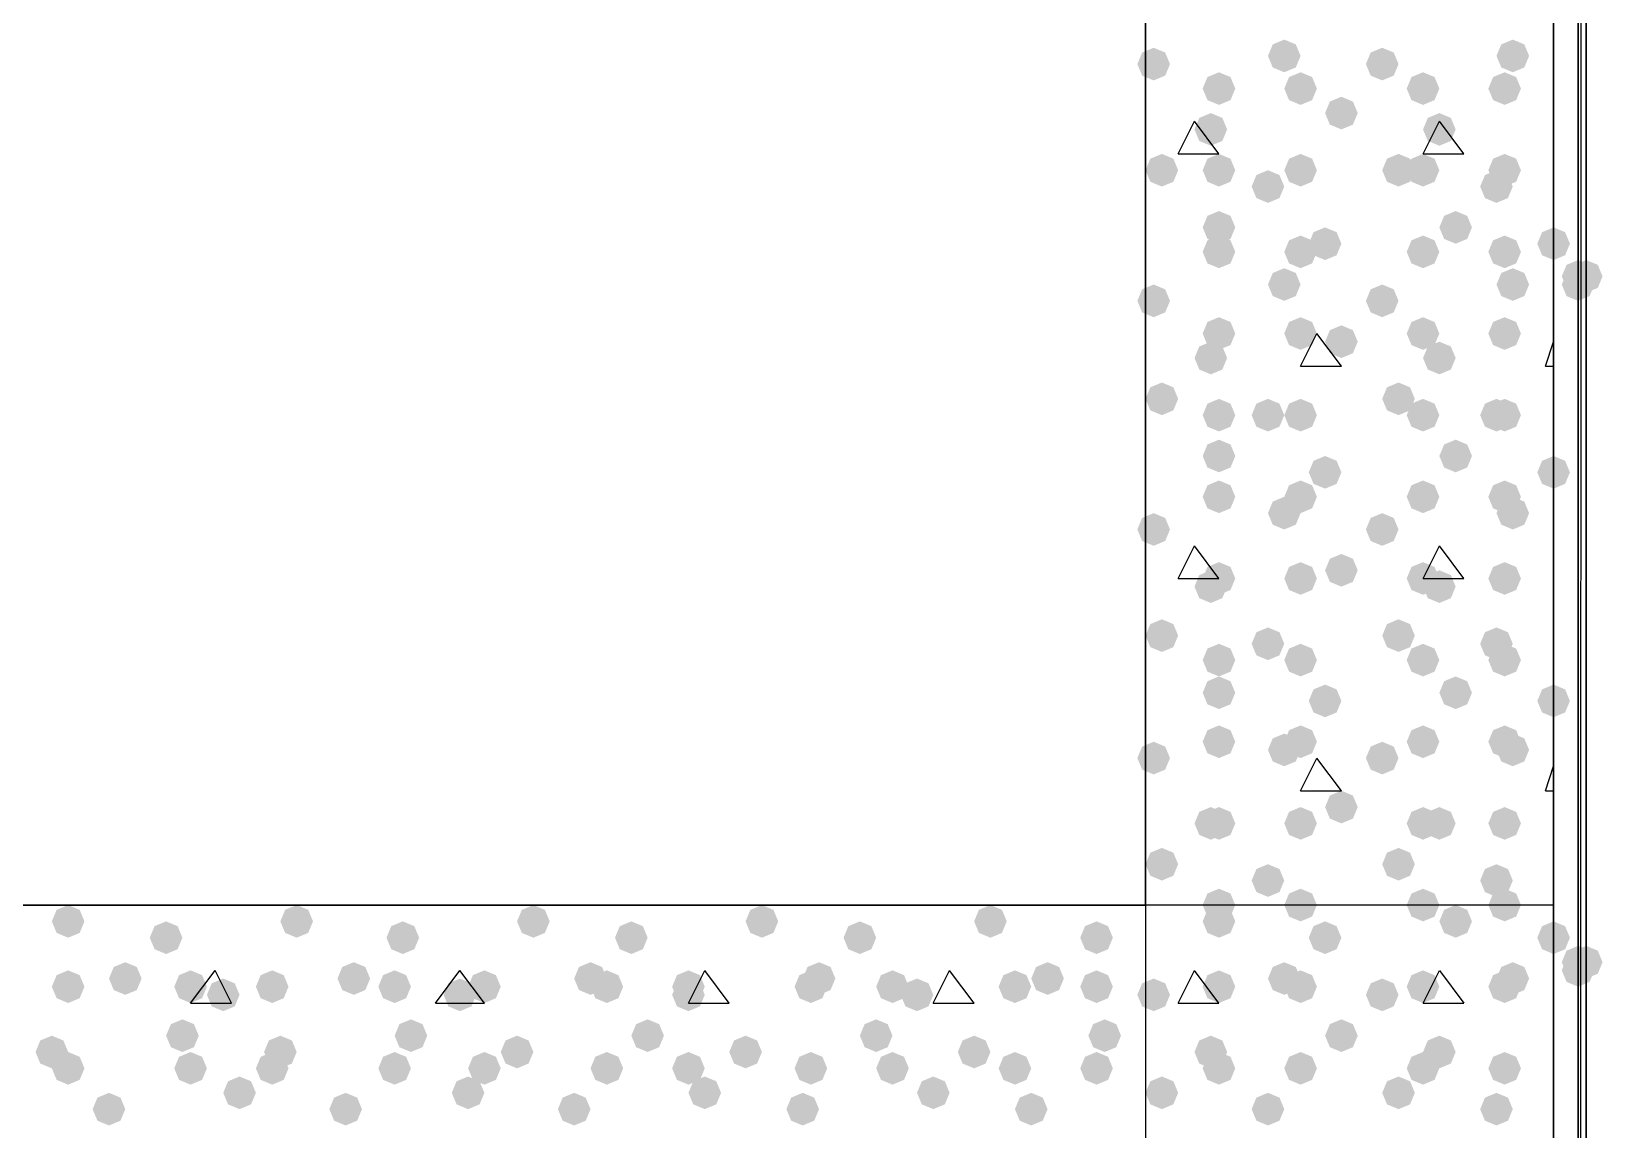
# Model space of a CAD drawing. Header units: millimetres. Extents: x 0 to 420, y 0 to 297.
# Drawn here: x 372.77 to 380.92, y 126.13 to 131.83 of the extents above; entities that cross this region are included whole.
import ezdxf

# ---------------------------------------------------------------- set-up
doc = ezdxf.new("R2010")
doc.units = ezdxf.units.MM
doc.layers.get('0').update_dxf_attribs({"linetype": 'CONTINUOUS'})

msp = doc.modelspace()

# ---------------------------------------------------------------- hatches: boundary and pattern name
at = {"true_color": 0x000007}
h = msp.add_hatch(color=0, dxfattribs=at)
h.paths.add_polyline_path([(380.788333, 226.271667), (380.788333, 82.677)], flags=0)
h.paths.add_polyline_path([(380.788333, 82.677), (380.788333, 226.271667)], flags=0)
at = {"true_color": 0x000008}
for points in [[(379.349, 131.699), (379.324129, 131.639204), (379.264333, 131.614333), (379.204538, 131.639204), (379.179667, 131.699), (379.204537, 131.758796), (379.264333, 131.783667), (379.324129, 131.758796)], [(380.534333, 131.699), (380.509462, 131.639204), (380.449667, 131.614333), (380.389871, 131.639204), (380.365, 131.699), (380.389871, 131.758796), (380.449667, 131.783667), (380.509462, 131.758796)], [(378.671667, 131.656667), (378.646796, 131.596871), (378.587, 131.572), (378.527204, 131.596871), (378.502333, 131.656667), (378.527204, 131.716462), (378.587, 131.741333), (378.646796, 131.716463)], [(379.857, 131.656667), (379.832129, 131.596871), (379.772333, 131.572), (379.712538, 131.596871), (379.687667, 131.656667), (379.712537, 131.716462), (379.772333, 131.741333), (379.832129, 131.716463)], [(379.010333, 131.529667), (378.985463, 131.469871), (378.925667, 131.445), (378.865871, 131.469871), (378.841, 131.529667), (378.865871, 131.589462), (378.925667, 131.614333), (378.985462, 131.589463)], [(379.433667, 131.529667), (379.408796, 131.469871), (379.349, 131.445), (379.289204, 131.469871), (379.264333, 131.529667), (379.289204, 131.589462), (379.349, 131.614333), (379.408796, 131.589463)], [(380.068667, 131.529667), (380.043796, 131.469871), (379.984, 131.445), (379.924204, 131.469871), (379.899333, 131.529667), (379.924204, 131.589462), (379.984, 131.614333), (380.043796, 131.589463)], [(380.492, 131.529667), (380.467129, 131.469871), (380.407333, 131.445), (380.347538, 131.469871), (380.322667, 131.529667), (380.347537, 131.589462), (380.407333, 131.614333), (380.467129, 131.589463)], [(379.645333, 131.402667), (379.620463, 131.342871), (379.560667, 131.318), (379.500871, 131.342871), (379.476, 131.402667), (379.500871, 131.462462), (379.560667, 131.487333), (379.620462, 131.462463)], [(378.968, 131.318), (378.943129, 131.258204), (378.883333, 131.233333), (378.823537, 131.258204), (378.798667, 131.318), (378.823537, 131.377796), (378.883333, 131.402667), (378.943129, 131.377796)], [(380.153333, 131.318), (380.128462, 131.258204), (380.068667, 131.233333), (380.008871, 131.258204), (379.984, 131.318), (380.008871, 131.377796), (380.068667, 131.402667), (380.128462, 131.377796)], [(378.714, 131.106333), (378.689129, 131.046538), (378.629333, 131.021667), (378.569537, 131.046538), (378.544667, 131.106333), (378.569537, 131.166129), (378.629333, 131.191), (378.689129, 131.166129)], [(379.010333, 131.106333), (378.985463, 131.046538), (378.925667, 131.021667), (378.865871, 131.046538), (378.841, 131.106333), (378.865871, 131.166129), (378.925667, 131.191), (378.985462, 131.166129)], [(379.433667, 131.106333), (379.408796, 131.046538), (379.349, 131.021667), (379.289204, 131.046538), (379.264333, 131.106333), (379.289204, 131.166129), (379.349, 131.191), (379.408796, 131.166129)], [(379.941667, 131.106333), (379.916796, 131.046538), (379.857, 131.021667), (379.797204, 131.046538), (379.772333, 131.106333), (379.797204, 131.166129), (379.857, 131.191), (379.916796, 131.166129)], [(380.068667, 131.106333), (380.043796, 131.046538), (379.984, 131.021667), (379.924204, 131.046538), (379.899333, 131.106333), (379.924204, 131.166129), (379.984, 131.191), (380.043796, 131.166129)], [(380.492, 131.106333), (380.467129, 131.046538), (380.407333, 131.021667), (380.347538, 131.046538), (380.322667, 131.106333), (380.347537, 131.166129), (380.407333, 131.191), (380.467129, 131.166129)], [(379.264333, 131.021667), (379.239462, 130.961871), (379.179667, 130.937), (379.119871, 130.961871), (379.095, 131.021667), (379.119871, 131.081462), (379.179667, 131.106333), (379.239462, 131.081463)], [(380.449667, 131.021667), (380.424796, 130.961871), (380.365, 130.937), (380.305204, 130.961871), (380.280333, 131.021667), (380.305204, 131.081462), (380.365, 131.106333), (380.424796, 131.081463)], [(379.010333, 130.81), (378.985463, 130.750204), (378.925667, 130.725333), (378.865871, 130.750204), (378.841, 130.81), (378.865871, 130.869796), (378.925667, 130.894667), (378.985462, 130.869796)], [(380.238, 130.81), (380.213129, 130.750204), (380.153333, 130.725333), (380.093538, 130.750204), (380.068667, 130.81), (380.093537, 130.869796), (380.153333, 130.894667), (380.213129, 130.869796)], [(379.560667, 130.725333), (379.535796, 130.665538), (379.476, 130.640667), (379.416204, 130.665538), (379.391333, 130.725333), (379.416204, 130.785129), (379.476, 130.81), (379.535796, 130.785129)], [(380.746, 130.725333), (380.721129, 130.665538), (380.661333, 130.640667), (380.601537, 130.665538), (380.576667, 130.725333), (380.601537, 130.785129), (380.661333, 130.81), (380.721129, 130.785129)], [(379.010333, 130.683), (378.985463, 130.623204), (378.925667, 130.598333), (378.865871, 130.623204), (378.841, 130.683), (378.865871, 130.742796), (378.925667, 130.767667), (378.985462, 130.742796)], [(379.433667, 130.683), (379.408796, 130.623204), (379.349, 130.598333), (379.289204, 130.623204), (379.264333, 130.683), (379.289204, 130.742796), (379.349, 130.767667), (379.408796, 130.742796)], [(380.068667, 130.683), (380.043796, 130.623204), (379.984, 130.598333), (379.924204, 130.623204), (379.899333, 130.683), (379.924204, 130.742796), (379.984, 130.767667), (380.043796, 130.742796)], [(380.492, 130.683), (380.467129, 130.623204), (380.407333, 130.598333), (380.347538, 130.623204), (380.322667, 130.683), (380.347537, 130.742796), (380.407333, 130.767667), (380.467129, 130.742796)], [(379.349, 130.513667), (379.324129, 130.453871), (379.264333, 130.429), (379.204538, 130.453871), (379.179667, 130.513667), (379.204537, 130.573462), (379.264333, 130.598333), (379.324129, 130.573463)], [(380.534333, 130.513667), (380.509462, 130.453871), (380.449667, 130.429), (380.389871, 130.453871), (380.365, 130.513667), (380.389871, 130.573462), (380.449667, 130.598333), (380.509462, 130.573463)], [(378.671667, 130.429), (378.646796, 130.369204), (378.587, 130.344333), (378.527204, 130.369204), (378.502333, 130.429), (378.527204, 130.488796), (378.587, 130.513667), (378.646796, 130.488796)], [(379.857, 130.429), (379.832129, 130.369204), (379.772333, 130.344333), (379.712538, 130.369204), (379.687667, 130.429), (379.712537, 130.488796), (379.772333, 130.513667), (379.832129, 130.488796)], [(379.010333, 130.259667), (378.985463, 130.199871), (378.925667, 130.175), (378.865871, 130.199871), (378.841, 130.259667), (378.865871, 130.319462), (378.925667, 130.344333), (378.985462, 130.319463)], [(379.433667, 130.259667), (379.408796, 130.199871), (379.349, 130.175), (379.289204, 130.199871), (379.264333, 130.259667), (379.289204, 130.319462), (379.349, 130.344333), (379.408796, 130.319463)], [(380.068667, 130.259667), (380.043796, 130.199871), (379.984, 130.175), (379.924204, 130.199871), (379.899333, 130.259667), (379.924204, 130.319462), (379.984, 130.344333), (380.043796, 130.319463)], [(380.492, 130.259667), (380.467129, 130.199871), (380.407333, 130.175), (380.347538, 130.199871), (380.322667, 130.259667), (380.347537, 130.319462), (380.407333, 130.344333), (380.467129, 130.319463)], [(379.645333, 130.217333), (379.620463, 130.157537), (379.560667, 130.132667), (379.500871, 130.157537), (379.476, 130.217333), (379.500871, 130.277129), (379.560667, 130.302), (379.620462, 130.277129)], [(378.968, 130.132667), (378.943129, 130.072871), (378.883333, 130.048), (378.823537, 130.072871), (378.798667, 130.132667), (378.823537, 130.192462), (378.883333, 130.217333), (378.943129, 130.192463)], [(380.153333, 130.132667), (380.128462, 130.072871), (380.068667, 130.048), (380.008871, 130.072871), (379.984, 130.132667), (380.008871, 130.192462), (380.068667, 130.217333), (380.128462, 130.192463)], [(378.714, 129.921), (378.689129, 129.861204), (378.629333, 129.836333), (378.569537, 129.861204), (378.544667, 129.921), (378.569537, 129.980796), (378.629333, 130.005667), (378.689129, 129.980796)], [(379.941667, 129.921), (379.916796, 129.861204), (379.857, 129.836333), (379.797204, 129.861204), (379.772333, 129.921), (379.797204, 129.980796), (379.857, 130.005667), (379.916796, 129.980796)], [(379.010333, 129.836333), (378.985463, 129.776537), (378.925667, 129.751667), (378.865871, 129.776537), (378.841, 129.836333), (378.865871, 129.896129), (378.925667, 129.921), (378.985462, 129.896129)], [(379.264333, 129.836333), (379.239462, 129.776537), (379.179667, 129.751667), (379.119871, 129.776537), (379.095, 129.836333), (379.119871, 129.896129), (379.179667, 129.921), (379.239462, 129.896129)], [(379.433667, 129.836333), (379.408796, 129.776537), (379.349, 129.751667), (379.289204, 129.776537), (379.264333, 129.836333), (379.289204, 129.896129), (379.349, 129.921), (379.408796, 129.896129)], [(380.068667, 129.836333), (380.043796, 129.776537), (379.984, 129.751667), (379.924204, 129.776537), (379.899333, 129.836333), (379.924204, 129.896129), (379.984, 129.921), (380.043796, 129.896129)], [(380.449667, 129.836333), (380.424796, 129.776537), (380.365, 129.751667), (380.305204, 129.776537), (380.280333, 129.836333), (380.305204, 129.896129), (380.365, 129.921), (380.424796, 129.896129)], [(380.492, 129.836333), (380.467129, 129.776537), (380.407333, 129.751667), (380.347538, 129.776537), (380.322667, 129.836333), (380.347537, 129.896129), (380.407333, 129.921), (380.467129, 129.896129)], [(379.010333, 129.624667), (378.985463, 129.564871), (378.925667, 129.54), (378.865871, 129.564871), (378.841, 129.624667), (378.865871, 129.684462), (378.925667, 129.709333), (378.985462, 129.684463)], [(380.238, 129.624667), (380.213129, 129.564871), (380.153333, 129.54), (380.093538, 129.564871), (380.068667, 129.624667), (380.093537, 129.684462), (380.153333, 129.709333), (380.213129, 129.684463)], [(379.560667, 129.54), (379.535796, 129.480204), (379.476, 129.455333), (379.416204, 129.480204), (379.391333, 129.54), (379.416204, 129.599796), (379.476, 129.624667), (379.535796, 129.599796)], [(380.746, 129.54), (380.721129, 129.480204), (380.661333, 129.455333), (380.601537, 129.480204), (380.576667, 129.54), (380.601537, 129.599796), (380.661333, 129.624667), (380.721129, 129.599796)], [(379.010333, 129.413), (378.985463, 129.353204), (378.925667, 129.328333), (378.865871, 129.353204), (378.841, 129.413), (378.865871, 129.472796), (378.925667, 129.497667), (378.985462, 129.472796)], [(379.433667, 129.413), (379.408796, 129.353204), (379.349, 129.328333), (379.289204, 129.353204), (379.264333, 129.413), (379.289204, 129.472796), (379.349, 129.497667), (379.408796, 129.472796)], [(380.068667, 129.413), (380.043796, 129.353204), (379.984, 129.328333), (379.924204, 129.353204), (379.899333, 129.413), (379.924204, 129.472796), (379.984, 129.497667), (380.043796, 129.472796)], [(380.492, 129.413), (380.467129, 129.353204), (380.407333, 129.328333), (380.347538, 129.353204), (380.322667, 129.413), (380.347537, 129.472796), (380.407333, 129.497667), (380.467129, 129.472796)], [(379.349, 129.328333), (379.324129, 129.268537), (379.264333, 129.243667), (379.204538, 129.268537), (379.179667, 129.328333), (379.204537, 129.388129), (379.264333, 129.413), (379.324129, 129.388129)], [(380.534333, 129.328333), (380.509462, 129.268537), (380.449667, 129.243667), (380.389871, 129.268537), (380.365, 129.328333), (380.389871, 129.388129), (380.449667, 129.413), (380.509462, 129.388129)], [(378.671667, 129.243667), (378.646796, 129.183871), (378.587, 129.159), (378.527204, 129.183871), (378.502333, 129.243667), (378.527204, 129.303462), (378.587, 129.328333), (378.646796, 129.303463)], [(379.857, 129.243667), (379.832129, 129.183871), (379.772333, 129.159), (379.712538, 129.183871), (379.687667, 129.243667), (379.712537, 129.303462), (379.772333, 129.328333), (379.832129, 129.303463)], [(379.645333, 129.032), (379.620463, 128.972204), (379.560667, 128.947333), (379.500871, 128.972204), (379.476, 129.032), (379.500871, 129.091796), (379.560667, 129.116667), (379.620462, 129.091796)], [(378.968, 128.947333), (378.943129, 128.887538), (378.883333, 128.862667), (378.823537, 128.887538), (378.798667, 128.947333), (378.823537, 129.007129), (378.883333, 129.032), (378.943129, 129.007129)], [(379.010333, 128.989667), (378.985463, 128.929871), (378.925667, 128.905), (378.865871, 128.929871), (378.841, 128.989667), (378.865871, 129.049462), (378.925667, 129.074333), (378.985462, 129.049463)], [(379.433667, 128.989667), (379.408796, 128.929871), (379.349, 128.905), (379.289204, 128.929871), (379.264333, 128.989667), (379.289204, 129.049462), (379.349, 129.074333), (379.408796, 129.049463)], [(380.068667, 128.989667), (380.043796, 128.929871), (379.984, 128.905), (379.924204, 128.929871), (379.899333, 128.989667), (379.924204, 129.049462), (379.984, 129.074333), (380.043796, 129.049463)], [(380.153333, 128.947333), (380.128462, 128.887538), (380.068667, 128.862667), (380.008871, 128.887538), (379.984, 128.947333), (380.008871, 129.007129), (380.068667, 129.032), (380.128462, 129.007129)], [(380.492, 128.989667), (380.467129, 128.929871), (380.407333, 128.905), (380.347538, 128.929871), (380.322667, 128.989667), (380.347537, 129.049462), (380.407333, 129.074333), (380.467129, 129.049463)], [(378.714, 128.693333), (378.689129, 128.633537), (378.629333, 128.608667), (378.569537, 128.633537), (378.544667, 128.693333), (378.569537, 128.753129), (378.629333, 128.778), (378.689129, 128.753129)], [(379.941667, 128.693333), (379.916796, 128.633537), (379.857, 128.608667), (379.797204, 128.633537), (379.772333, 128.693333), (379.797204, 128.753129), (379.857, 128.778), (379.916796, 128.753129)], [(379.264333, 128.651), (379.239462, 128.591204), (379.179667, 128.566333), (379.119871, 128.591204), (379.095, 128.651), (379.119871, 128.710796), (379.179667, 128.735667), (379.239462, 128.710796)], [(380.449667, 128.651), (380.424796, 128.591204), (380.365, 128.566333), (380.305204, 128.591204), (380.280333, 128.651), (380.305204, 128.710796), (380.365, 128.735667), (380.424796, 128.710796)], [(379.010333, 128.566333), (378.985463, 128.506537), (378.925667, 128.481667), (378.865871, 128.506537), (378.841, 128.566333), (378.865871, 128.626129), (378.925667, 128.651), (378.985462, 128.626129)], [(379.433667, 128.566333), (379.408796, 128.506537), (379.349, 128.481667), (379.289204, 128.506537), (379.264333, 128.566333), (379.289204, 128.626129), (379.349, 128.651), (379.408796, 128.626129)], [(380.068667, 128.566333), (380.043796, 128.506537), (379.984, 128.481667), (379.924204, 128.506537), (379.899333, 128.566333), (379.924204, 128.626129), (379.984, 128.651), (380.043796, 128.626129)], [(380.492, 128.566333), (380.467129, 128.506537), (380.407333, 128.481667), (380.347538, 128.506537), (380.322667, 128.566333), (380.347537, 128.626129), (380.407333, 128.651), (380.467129, 128.626129)], [(379.010333, 128.397), (378.985463, 128.337204), (378.925667, 128.312333), (378.865871, 128.337204), (378.841, 128.397), (378.865871, 128.456796), (378.925667, 128.481667), (378.985462, 128.456796)], [(379.560667, 128.354667), (379.535796, 128.294871), (379.476, 128.27), (379.416204, 128.294871), (379.391333, 128.354667), (379.416204, 128.414462), (379.476, 128.439333), (379.535796, 128.414463)], [(380.238, 128.397), (380.213129, 128.337204), (380.153333, 128.312333), (380.093538, 128.337204), (380.068667, 128.397), (380.093537, 128.456796), (380.153333, 128.481667), (380.213129, 128.456796)], [(380.746, 128.354667), (380.721129, 128.294871), (380.661333, 128.27), (380.601537, 128.294871), (380.576667, 128.354667), (380.601537, 128.414462), (380.661333, 128.439333), (380.721129, 128.414463)], [(379.010333, 128.143), (378.985463, 128.083204), (378.925667, 128.058333), (378.865871, 128.083204), (378.841, 128.143), (378.865871, 128.202796), (378.925667, 128.227667), (378.985462, 128.202796)], [(379.433667, 128.143), (379.408796, 128.083204), (379.349, 128.058333), (379.289204, 128.083204), (379.264333, 128.143), (379.289204, 128.202796), (379.349, 128.227667), (379.408796, 128.202796)], [(380.068667, 128.143), (380.043796, 128.083204), (379.984, 128.058333), (379.924204, 128.083204), (379.899333, 128.143), (379.924204, 128.202796), (379.984, 128.227667), (380.043796, 128.202796)], [(380.492, 128.143), (380.467129, 128.083204), (380.407333, 128.058333), (380.347538, 128.083204), (380.322667, 128.143), (380.347537, 128.202796), (380.407333, 128.227667), (380.467129, 128.202796)], [(378.671667, 128.058333), (378.646796, 127.998538), (378.587, 127.973667), (378.527204, 127.998538), (378.502333, 128.058333), (378.527204, 128.118129), (378.587, 128.143), (378.646796, 128.118129)], [(379.349, 128.100667), (379.324129, 128.040871), (379.264333, 128.016), (379.204538, 128.040871), (379.179667, 128.100667), (379.204537, 128.160462), (379.264333, 128.185333), (379.324129, 128.160463)], [(379.857, 128.058333), (379.832129, 127.998538), (379.772333, 127.973667), (379.712538, 127.998538), (379.687667, 128.058333), (379.712537, 128.118129), (379.772333, 128.143), (379.832129, 128.118129)], [(380.534333, 128.100667), (380.509462, 128.040871), (380.449667, 128.016), (380.389871, 128.040871), (380.365, 128.100667), (380.389871, 128.160462), (380.449667, 128.185333), (380.509462, 128.160463)], [(379.645333, 127.804333), (379.620463, 127.744537), (379.560667, 127.719667), (379.500871, 127.744537), (379.476, 127.804333), (379.500871, 127.864129), (379.560667, 127.889), (379.620462, 127.864129)], [(378.968, 127.719667), (378.943129, 127.659871), (378.883333, 127.635), (378.823537, 127.659871), (378.798667, 127.719667), (378.823537, 127.779462), (378.883333, 127.804333), (378.943129, 127.779463)], [(379.010333, 127.719667), (378.985463, 127.659871), (378.925667, 127.635), (378.865871, 127.659871), (378.841, 127.719667), (378.865871, 127.779462), (378.925667, 127.804333), (378.985462, 127.779463)], [(379.433667, 127.719667), (379.408796, 127.659871), (379.349, 127.635), (379.289204, 127.659871), (379.264333, 127.719667), (379.289204, 127.779462), (379.349, 127.804333), (379.408796, 127.779463)], [(380.068667, 127.719667), (380.043796, 127.659871), (379.984, 127.635), (379.924204, 127.659871), (379.899333, 127.719667), (379.924204, 127.779462), (379.984, 127.804333), (380.043796, 127.779463)], [(380.153333, 127.719667), (380.128462, 127.659871), (380.068667, 127.635), (380.008871, 127.659871), (379.984, 127.719667), (380.008871, 127.779462), (380.068667, 127.804333), (380.128462, 127.779463)], [(380.492, 127.719667), (380.467129, 127.659871), (380.407333, 127.635), (380.347538, 127.659871), (380.322667, 127.719667), (380.347537, 127.779462), (380.407333, 127.804333), (380.467129, 127.779463)], [(378.714, 127.508), (378.689129, 127.448204), (378.629333, 127.423333), (378.569537, 127.448204), (378.544667, 127.508), (378.569537, 127.567796), (378.629333, 127.592667), (378.689129, 127.567796)], [(379.941667, 127.508), (379.916796, 127.448204), (379.857, 127.423333), (379.797204, 127.448204), (379.772333, 127.508), (379.797204, 127.567796), (379.857, 127.592667), (379.916796, 127.567796)], [(379.264333, 127.423333), (379.239462, 127.363538), (379.179667, 127.338667), (379.119871, 127.363538), (379.095, 127.423333), (379.119871, 127.483129), (379.179667, 127.508), (379.239462, 127.483129)], [(380.449667, 127.423333), (380.424796, 127.363538), (380.365, 127.338667), (380.305204, 127.363538), (380.280333, 127.423333), (380.305204, 127.483129), (380.365, 127.508), (380.424796, 127.483129)], [(379.010333, 127.296333), (378.985463, 127.236538), (378.925667, 127.211667), (378.865871, 127.236538), (378.841, 127.296333), (378.865871, 127.356129), (378.925667, 127.381), (378.985462, 127.356129)], [(379.433667, 127.296333), (379.408796, 127.236538), (379.349, 127.211667), (379.289204, 127.236538), (379.264333, 127.296333), (379.289204, 127.356129), (379.349, 127.381), (379.408796, 127.356129)], [(380.068667, 127.296333), (380.043796, 127.236538), (379.984, 127.211667), (379.924204, 127.236538), (379.899333, 127.296333), (379.924204, 127.356129), (379.984, 127.381), (380.043796, 127.356129)], [(380.492, 127.296333), (380.467129, 127.236538), (380.407333, 127.211667), (380.347538, 127.236538), (380.322667, 127.296333), (380.347537, 127.356129), (380.407333, 127.381), (380.467129, 127.356129)], [(373.041333, 127.211667), (373.016462, 127.151871), (372.956667, 127.127), (372.896871, 127.151871), (372.872, 127.211667), (372.896871, 127.271462), (372.956667, 127.296333), (373.016462, 127.271463)], [(374.226667, 127.211667), (374.201796, 127.151871), (374.142, 127.127), (374.082204, 127.151871), (374.057333, 127.211667), (374.082204, 127.271462), (374.142, 127.296333), (374.201796, 127.271463)], [(375.454333, 127.211667), (375.429463, 127.151871), (375.369667, 127.127), (375.309871, 127.151871), (375.285, 127.211667), (375.309871, 127.271462), (375.369667, 127.296333), (375.429462, 127.271463)], [(376.639667, 127.211667), (376.614796, 127.151871), (376.555, 127.127), (376.495204, 127.151871), (376.470333, 127.211667), (376.495204, 127.271462), (376.555, 127.296333), (376.614796, 127.271463)], [(377.825, 127.211667), (377.800129, 127.151871), (377.740333, 127.127), (377.680538, 127.151871), (377.655667, 127.211667), (377.680537, 127.271462), (377.740333, 127.296333), (377.800129, 127.271463)], [(373.549333, 127.127), (373.524462, 127.067204), (373.464667, 127.042333), (373.404871, 127.067204), (373.38, 127.127), (373.404871, 127.186796), (373.464667, 127.211667), (373.524462, 127.186796)], [(374.777, 127.127), (374.752129, 127.067204), (374.692333, 127.042333), (374.632538, 127.067204), (374.607667, 127.127), (374.632537, 127.186796), (374.692333, 127.211667), (374.752129, 127.186796)], [(375.962333, 127.127), (375.937462, 127.067204), (375.877667, 127.042333), (375.817871, 127.067204), (375.793, 127.127), (375.817871, 127.186796), (375.877667, 127.211667), (375.937462, 127.186796)], [(377.147667, 127.127), (377.122796, 127.067204), (377.063, 127.042333), (377.003204, 127.067204), (376.978333, 127.127), (377.003204, 127.186796), (377.063, 127.211667), (377.122796, 127.186796)], [(378.375333, 127.127), (378.350462, 127.067204), (378.290667, 127.042333), (378.230871, 127.067204), (378.206, 127.127), (378.230871, 127.186796), (378.290667, 127.211667), (378.350462, 127.186796)], [(373.337667, 126.915333), (373.312796, 126.855538), (373.253, 126.830667), (373.193204, 126.855538), (373.168333, 126.915333), (373.193204, 126.975129), (373.253, 127), (373.312796, 126.975129)], [(374.523, 126.915333), (374.498129, 126.855538), (374.438333, 126.830667), (374.378537, 126.855538), (374.353667, 126.915333), (374.378537, 126.975129), (374.438333, 127), (374.498129, 126.975129)], [(375.750667, 126.915333), (375.725796, 126.855538), (375.666, 126.830667), (375.606204, 126.855538), (375.581333, 126.915333), (375.606204, 126.975129), (375.666, 127), (375.725796, 126.975129)], [(376.936, 126.915333), (376.911129, 126.855538), (376.851333, 126.830667), (376.791538, 126.855538), (376.766667, 126.915333), (376.791537, 126.975129), (376.851333, 127), (376.911129, 126.975129)], [(378.121333, 126.915333), (378.096462, 126.855538), (378.036667, 126.830667), (377.976871, 126.855538), (377.952, 126.915333), (377.976871, 126.975129), (378.036667, 127), (378.096462, 126.975129)], [(373.041333, 126.873), (373.016462, 126.813204), (372.956667, 126.788333), (372.896871, 126.813204), (372.872, 126.873), (372.896871, 126.932796), (372.956667, 126.957667), (373.016462, 126.932796)], [(373.676333, 126.873), (373.651462, 126.813204), (373.591667, 126.788333), (373.531871, 126.813204), (373.507, 126.873), (373.531871, 126.932796), (373.591667, 126.957667), (373.651462, 126.932796)], [(373.845667, 126.830667), (373.820796, 126.770871), (373.761, 126.746), (373.701204, 126.770871), (373.676333, 126.830667), (373.701204, 126.890462), (373.761, 126.915333), (373.820796, 126.890463)], [(374.099667, 126.873), (374.074796, 126.813204), (374.015, 126.788333), (373.955204, 126.813204), (373.930333, 126.873), (373.955204, 126.932796), (374.015, 126.957667), (374.074796, 126.932796)], [(374.734667, 126.873), (374.709796, 126.813204), (374.65, 126.788333), (374.590204, 126.813204), (374.565333, 126.873), (374.590204, 126.932796), (374.65, 126.957667), (374.709796, 126.932796)], [(375.073333, 126.830667), (375.048463, 126.770871), (374.988667, 126.746), (374.928871, 126.770871), (374.904, 126.830667), (374.928871, 126.890462), (374.988667, 126.915333), (375.048462, 126.890463)], [(375.200333, 126.873), (375.175462, 126.813204), (375.115667, 126.788333), (375.055871, 126.813204), (375.031, 126.873), (375.055871, 126.932796), (375.115667, 126.957667), (375.175462, 126.932796)], [(375.835333, 126.873), (375.810462, 126.813204), (375.750667, 126.788333), (375.690871, 126.813204), (375.666, 126.873), (375.690871, 126.932796), (375.750667, 126.957667), (375.810462, 126.932796)], [(376.258667, 126.873), (376.233796, 126.813204), (376.174, 126.788333), (376.114204, 126.813204), (376.089333, 126.873), (376.114204, 126.932796), (376.174, 126.957667), (376.233796, 126.932796)], [(376.258667, 126.830667), (376.233796, 126.770871), (376.174, 126.746), (376.114204, 126.770871), (376.089333, 126.830667), (376.114204, 126.890462), (376.174, 126.915333), (376.233796, 126.890463)], [(376.893667, 126.873), (376.868796, 126.813204), (376.809, 126.788333), (376.749204, 126.813204), (376.724333, 126.873), (376.749204, 126.932796), (376.809, 126.957667), (376.868796, 126.932796)], [(377.317, 126.873), (377.292129, 126.813204), (377.232333, 126.788333), (377.172537, 126.813204), (377.147667, 126.873), (377.172537, 126.932796), (377.232333, 126.957667), (377.292129, 126.932796)], [(377.444, 126.830667), (377.419129, 126.770871), (377.359333, 126.746), (377.299537, 126.770871), (377.274667, 126.830667), (377.299537, 126.890462), (377.359333, 126.915333), (377.419129, 126.890463)], [(377.952, 126.873), (377.927129, 126.813204), (377.867333, 126.788333), (377.807538, 126.813204), (377.782667, 126.873), (377.807537, 126.932796), (377.867333, 126.957667), (377.927129, 126.932796)], [(378.375333, 126.873), (378.350462, 126.813204), (378.290667, 126.788333), (378.230871, 126.813204), (378.206, 126.873), (378.230871, 126.932796), (378.290667, 126.957667), (378.350462, 126.932796)], [(373.634, 126.619), (373.609129, 126.559204), (373.549333, 126.534333), (373.489537, 126.559204), (373.464667, 126.619), (373.489537, 126.678796), (373.549333, 126.703667), (373.609129, 126.678796)], [(374.819333, 126.619), (374.794462, 126.559204), (374.734667, 126.534333), (374.674871, 126.559204), (374.65, 126.619), (374.674871, 126.678796), (374.734667, 126.703667), (374.794462, 126.678796)], [(376.047, 126.619), (376.022129, 126.559204), (375.962333, 126.534333), (375.902537, 126.559204), (375.877667, 126.619), (375.902537, 126.678796), (375.962333, 126.703667), (376.022129, 126.678796)], [(377.232333, 126.619), (377.207462, 126.559204), (377.147667, 126.534333), (377.087871, 126.559204), (377.063, 126.619), (377.087871, 126.678796), (377.147667, 126.703667), (377.207462, 126.678796)], [(378.417667, 126.619), (378.392796, 126.559204), (378.333, 126.534333), (378.273204, 126.559204), (378.248333, 126.619), (378.273204, 126.678796), (378.333, 126.703667), (378.392796, 126.678796)], [(372.956667, 126.534333), (372.931796, 126.474537), (372.872, 126.449667), (372.812204, 126.474537), (372.787333, 126.534333), (372.812204, 126.594129), (372.872, 126.619), (372.931796, 126.594129)], [(374.142, 126.534333), (374.117129, 126.474537), (374.057333, 126.449667), (373.997538, 126.474537), (373.972667, 126.534333), (373.997537, 126.594129), (374.057333, 126.619), (374.117129, 126.594129)], [(375.369667, 126.534333), (375.344796, 126.474537), (375.285, 126.449667), (375.225204, 126.474537), (375.200333, 126.534333), (375.225204, 126.594129), (375.285, 126.619), (375.344796, 126.594129)], [(376.555, 126.534333), (376.530129, 126.474537), (376.470333, 126.449667), (376.410538, 126.474537), (376.385667, 126.534333), (376.410537, 126.594129), (376.470333, 126.619), (376.530129, 126.594129)], [(377.740333, 126.534333), (377.715463, 126.474537), (377.655667, 126.449667), (377.595871, 126.474537), (377.571, 126.534333), (377.595871, 126.594129), (377.655667, 126.619), (377.715462, 126.594129)], [(373.041333, 126.449667), (373.016462, 126.389871), (372.956667, 126.365), (372.896871, 126.389871), (372.872, 126.449667), (372.896871, 126.509462), (372.956667, 126.534333), (373.016462, 126.509463)], [(373.676333, 126.449667), (373.651462, 126.389871), (373.591667, 126.365), (373.531871, 126.389871), (373.507, 126.449667), (373.531871, 126.509462), (373.591667, 126.534333), (373.651462, 126.509463)], [(374.099667, 126.449667), (374.074796, 126.389871), (374.015, 126.365), (373.955204, 126.389871), (373.930333, 126.449667), (373.955204, 126.509462), (374.015, 126.534333), (374.074796, 126.509463)], [(374.734667, 126.449667), (374.709796, 126.389871), (374.65, 126.365), (374.590204, 126.389871), (374.565333, 126.449667), (374.590204, 126.509462), (374.65, 126.534333), (374.709796, 126.509463)], [(375.200333, 126.449667), (375.175462, 126.389871), (375.115667, 126.365), (375.055871, 126.389871), (375.031, 126.449667), (375.055871, 126.509462), (375.115667, 126.534333), (375.175462, 126.509463)], [(375.835333, 126.449667), (375.810462, 126.389871), (375.750667, 126.365), (375.690871, 126.389871), (375.666, 126.449667), (375.690871, 126.509462), (375.750667, 126.534333), (375.810462, 126.509463)], [(376.258667, 126.449667), (376.233796, 126.389871), (376.174, 126.365), (376.114204, 126.389871), (376.089333, 126.449667), (376.114204, 126.509462), (376.174, 126.534333), (376.233796, 126.509463)], [(376.893667, 126.449667), (376.868796, 126.389871), (376.809, 126.365), (376.749204, 126.389871), (376.724333, 126.449667), (376.749204, 126.509462), (376.809, 126.534333), (376.868796, 126.509463)], [(377.317, 126.449667), (377.292129, 126.389871), (377.232333, 126.365), (377.172537, 126.389871), (377.147667, 126.449667), (377.172537, 126.509462), (377.232333, 126.534333), (377.292129, 126.509463)], [(377.952, 126.449667), (377.927129, 126.389871), (377.867333, 126.365), (377.807538, 126.389871), (377.782667, 126.449667), (377.807537, 126.509462), (377.867333, 126.534333), (377.927129, 126.509463)], [(378.375333, 126.449667), (378.350462, 126.389871), (378.290667, 126.365), (378.230871, 126.389871), (378.206, 126.449667), (378.230871, 126.509462), (378.290667, 126.534333), (378.350462, 126.509463)], [(373.930333, 126.322667), (373.905463, 126.262871), (373.845667, 126.238), (373.785871, 126.262871), (373.761, 126.322667), (373.785871, 126.382462), (373.845667, 126.407333), (373.905462, 126.382463)], [(375.115667, 126.322667), (375.090796, 126.262871), (375.031, 126.238), (374.971204, 126.262871), (374.946333, 126.322667), (374.971204, 126.382462), (375.031, 126.407333), (375.090796, 126.382463)], [(376.343333, 126.322667), (376.318463, 126.262871), (376.258667, 126.238), (376.198871, 126.262871), (376.174, 126.322667), (376.198871, 126.382462), (376.258667, 126.407333), (376.318462, 126.382463)], [(377.528667, 126.322667), (377.503796, 126.262871), (377.444, 126.238), (377.384204, 126.262871), (377.359333, 126.322667), (377.384204, 126.382462), (377.444, 126.407333), (377.503796, 126.382463)], [(373.253, 126.238), (373.228129, 126.178204), (373.168333, 126.153333), (373.108538, 126.178204), (373.083667, 126.238), (373.108537, 126.297796), (373.168333, 126.322667), (373.228129, 126.297796)], [(374.480667, 126.238), (374.455796, 126.178204), (374.396, 126.153333), (374.336204, 126.178204), (374.311333, 126.238), (374.336204, 126.297796), (374.396, 126.322667), (374.455796, 126.297796)], [(375.666, 126.238), (375.641129, 126.178204), (375.581333, 126.153333), (375.521538, 126.178204), (375.496667, 126.238), (375.521537, 126.297796), (375.581333, 126.322667), (375.641129, 126.297796)], [(376.851333, 126.238), (376.826462, 126.178204), (376.766667, 126.153333), (376.706871, 126.178204), (376.682, 126.238), (376.706871, 126.297796), (376.766667, 126.322667), (376.826462, 126.297796)], [(378.036667, 126.238), (378.011796, 126.178204), (377.952, 126.153333), (377.892204, 126.178204), (377.867333, 126.238), (377.892204, 126.297796), (377.952, 126.322667), (378.011796, 126.297796)]]:
    msp.add_hatch(color=0, dxfattribs=at).paths.add_polyline_path(points, flags=0)
at = {"true_color": 0x0000fe}
for points in [[(380.873, 130.556), (380.848129, 130.496204), (380.788333, 130.471333), (380.728538, 130.496204), (380.703667, 130.556), (380.728537, 130.615796), (380.788333, 130.640667), (380.848129, 130.615796)], [(380.873, 130.556), (380.848129, 130.496204), (380.788333, 130.471333), (380.728538, 130.496204), (380.703667, 130.556), (380.728537, 130.615796), (380.788333, 130.640667), (380.848129, 130.615796)], [(380.915333, 130.556), (380.890463, 130.496204), (380.830667, 130.471333), (380.770871, 130.496204), (380.746, 130.556), (380.770871, 130.615796), (380.830667, 130.640667), (380.890462, 130.615796)], [(380.873, 130.513667), (380.848129, 130.453871), (380.788333, 130.429), (380.728538, 130.453871), (380.703667, 130.513667), (380.728537, 130.573462), (380.788333, 130.598333), (380.848129, 130.573463)], [(380.873, 127), (380.848129, 126.940204), (380.788333, 126.915333), (380.728538, 126.940204), (380.703667, 127), (380.728537, 127.059796), (380.788333, 127.084667), (380.848129, 127.059796)], [(380.873, 127), (380.848129, 126.940204), (380.788333, 126.915333), (380.728538, 126.940204), (380.703667, 127), (380.728537, 127.059796), (380.788333, 127.084667), (380.848129, 127.059796)], [(380.915333, 127), (380.890463, 126.940204), (380.830667, 126.915333), (380.770871, 126.940204), (380.746, 127), (380.770871, 127.059796), (380.830667, 127.084667), (380.890462, 127.059796)], [(380.873, 126.957667), (380.848129, 126.897871), (380.788333, 126.873), (380.728538, 126.897871), (380.703667, 126.957667), (380.728537, 127.017462), (380.788333, 127.042333), (380.848129, 127.017463)]]:
    msp.add_hatch(color=0, dxfattribs=at).paths.add_polyline_path(points, flags=0)
at = {"true_color": 0x000007}
for points in [[(379.010333, 127.211667), (378.985463, 127.151871), (378.925667, 127.127), (378.865871, 127.151871), (378.841, 127.211667), (378.865871, 127.271462), (378.925667, 127.296333), (378.985462, 127.271463)], [(380.238, 127.211667), (380.213129, 127.151871), (380.153333, 127.127), (380.093538, 127.151871), (380.068667, 127.211667), (380.093537, 127.271462), (380.153333, 127.296333), (380.213129, 127.271463)], [(379.560667, 127.127), (379.535796, 127.067204), (379.476, 127.042333), (379.416204, 127.067204), (379.391333, 127.127), (379.416204, 127.186796), (379.476, 127.211667), (379.535796, 127.186796)], [(380.746, 127.127), (380.721129, 127.067204), (380.661333, 127.042333), (380.601537, 127.067204), (380.576667, 127.127), (380.601537, 127.186796), (380.661333, 127.211667), (380.721129, 127.186796)], [(379.349, 126.915333), (379.324129, 126.855538), (379.264333, 126.830667), (379.204538, 126.855538), (379.179667, 126.915333), (379.204537, 126.975129), (379.264333, 127), (379.324129, 126.975129)], [(380.534333, 126.915333), (380.509462, 126.855538), (380.449667, 126.830667), (380.389871, 126.855538), (380.365, 126.915333), (380.389871, 126.975129), (380.449667, 127), (380.509462, 126.975129)], [(378.671667, 126.830667), (378.646796, 126.770871), (378.587, 126.746), (378.527204, 126.770871), (378.502333, 126.830667), (378.527204, 126.890462), (378.587, 126.915333), (378.646796, 126.890463)], [(379.010333, 126.873), (378.985463, 126.813204), (378.925667, 126.788333), (378.865871, 126.813204), (378.841, 126.873), (378.865871, 126.932796), (378.925667, 126.957667), (378.985462, 126.932796)], [(379.433667, 126.873), (379.408796, 126.813204), (379.349, 126.788333), (379.289204, 126.813204), (379.264333, 126.873), (379.289204, 126.932796), (379.349, 126.957667), (379.408796, 126.932796)], [(379.857, 126.830667), (379.832129, 126.770871), (379.772333, 126.746), (379.712538, 126.770871), (379.687667, 126.830667), (379.712537, 126.890462), (379.772333, 126.915333), (379.832129, 126.890463)], [(380.068667, 126.873), (380.043796, 126.813204), (379.984, 126.788333), (379.924204, 126.813204), (379.899333, 126.873), (379.924204, 126.932796), (379.984, 126.957667), (380.043796, 126.932796)], [(380.492, 126.873), (380.467129, 126.813204), (380.407333, 126.788333), (380.347538, 126.813204), (380.322667, 126.873), (380.347537, 126.932796), (380.407333, 126.957667), (380.467129, 126.932796)], [(379.645333, 126.619), (379.620463, 126.559204), (379.560667, 126.534333), (379.500871, 126.559204), (379.476, 126.619), (379.500871, 126.678796), (379.560667, 126.703667), (379.620462, 126.678796)], [(378.968, 126.534333), (378.943129, 126.474537), (378.883333, 126.449667), (378.823537, 126.474537), (378.798667, 126.534333), (378.823537, 126.594129), (378.883333, 126.619), (378.943129, 126.594129)], [(380.153333, 126.534333), (380.128462, 126.474537), (380.068667, 126.449667), (380.008871, 126.474537), (379.984, 126.534333), (380.008871, 126.594129), (380.068667, 126.619), (380.128462, 126.594129)], [(379.010333, 126.449667), (378.985463, 126.389871), (378.925667, 126.365), (378.865871, 126.389871), (378.841, 126.449667), (378.865871, 126.509462), (378.925667, 126.534333), (378.985462, 126.509463)], [(379.433667, 126.449667), (379.408796, 126.389871), (379.349, 126.365), (379.289204, 126.389871), (379.264333, 126.449667), (379.289204, 126.509462), (379.349, 126.534333), (379.408796, 126.509463)], [(380.068667, 126.449667), (380.043796, 126.389871), (379.984, 126.365), (379.924204, 126.389871), (379.899333, 126.449667), (379.924204, 126.509462), (379.984, 126.534333), (380.043796, 126.509463)], [(380.492, 126.449667), (380.467129, 126.389871), (380.407333, 126.365), (380.347538, 126.389871), (380.322667, 126.449667), (380.347537, 126.509462), (380.407333, 126.534333), (380.467129, 126.509463)], [(378.714, 126.322667), (378.689129, 126.262871), (378.629333, 126.238), (378.569537, 126.262871), (378.544667, 126.322667), (378.569537, 126.382462), (378.629333, 126.407333), (378.689129, 126.382463)], [(379.941667, 126.322667), (379.916796, 126.262871), (379.857, 126.238), (379.797204, 126.262871), (379.772333, 126.322667), (379.797204, 126.382462), (379.857, 126.407333), (379.916796, 126.382463)], [(379.264333, 126.238), (379.239462, 126.178204), (379.179667, 126.153333), (379.119871, 126.178204), (379.095, 126.238), (379.119871, 126.297796), (379.179667, 126.322667), (379.239462, 126.297796)], [(380.449667, 126.238), (380.424796, 126.178204), (380.365, 126.153333), (380.305204, 126.178204), (380.280333, 126.238), (380.305204, 126.297796), (380.365, 126.322667), (380.424796, 126.297796)]]:
    msp.add_hatch(color=0, dxfattribs=at).paths.add_polyline_path(points, flags=0)

# ---------------------------------------------------------------- linework, layer by layer
at = {"color": 0, "true_color": 0x000007}
for points in [[(380.830667, 82.677), (380.830667, 226.356333), (380.788333, 226.356333)], [(380.788333, 226.314), (380.830667, 226.314), (380.788333, 82.677)], [(380.788333, 226.314), (380.788333, 82.677)], [(380.788333, 82.677), (380.788333, 226.271667), (380.788333, 226.314)], [(380.830667, 226.314), (380.830667, 82.677)], [(380.788333, 226.271667), (380.788333, 82.677)], [(378.544667, 146.346333), (378.544667, 127.296333)], [(380.661333, 127.296333), (380.661333, 146.346333)], [(378.544667, 127.296333), (366.564333, 127.296333)], [(378.714, 126.788333), (378.798667, 126.957667)], [(378.925667, 126.788333), (378.798667, 126.957667)], [(379.984, 126.788333), (380.068667, 126.957667), (380.195667, 126.788333)], [(378.714, 126.788333), (378.925667, 126.788333)], [(379.984, 126.788333), (380.195667, 126.788333)]]:
    msp.add_lwpolyline(points, dxfattribs=at)
for points in [[(380.788333, 226.314), (380.788333, 82.677)], [(380.788333, 226.271667), (380.788333, 82.677)], [(380.788333, 82.677), (380.788333, 226.271667)], [(32.469667, 125.179667), (32.469667, 148.463), (380.661333, 148.463), (380.661333, 125.179667), (218.228333, 125.179667), (218.228333, 103.970667), (194.902667, 103.970667), (194.902667, 125.179667)], [(32.469667, 125.179667), (32.469667, 148.463), (380.661333, 148.463), (380.661333, 125.179667), (218.228333, 125.179667), (218.228333, 103.970667), (194.902667, 103.970667), (194.902667, 125.179667)], [(378.544667, 127.296333), (378.544667, 125.179667), (380.661333, 125.179667), (380.661333, 127.296333)]]:
    msp.add_lwpolyline(points, close=True, dxfattribs=at)
at = {"color": 0, "true_color": 0x0000fd}
msp.add_lwpolyline([(216.111667, 127.296333), (378.544667, 127.296333), (378.544667, 146.346333), (34.586333, 146.346333), (34.586333, 127.296333), (197.019333, 127.296333), (197.019333, 106.087333), (216.111667, 106.087333)], close=True, dxfattribs=at)
at = {"color": 0, "true_color": 0x000008}
for points in [[(378.714, 131.191), (378.798667, 131.360333)], [(378.925667, 131.191), (378.798667, 131.360333)], [(379.984, 131.191), (380.068667, 131.360333)], [(380.195667, 131.191), (380.068667, 131.360333)], [(378.714, 131.191), (378.925667, 131.191)], [(379.984, 131.191), (380.195667, 131.191)], [(379.349, 130.090333), (379.433667, 130.259667)], [(379.560667, 130.090333), (379.433667, 130.259667)], [(380.619, 130.090333), (380.661333, 130.217333)], [(379.349, 130.090333), (379.560667, 130.090333)], [(380.619, 130.090333), (380.661333, 130.090333)], [(378.714, 128.989667), (378.798667, 129.159)], [(378.925667, 128.989667), (378.798667, 129.159)], [(379.984, 128.989667), (380.068667, 129.159)], [(380.195667, 128.989667), (380.068667, 129.159)], [(378.714, 128.989667), (378.925667, 128.989667)], [(379.984, 128.989667), (380.195667, 128.989667)], [(379.349, 127.889), (379.433667, 128.058333)], [(379.560667, 127.889), (379.433667, 128.058333)], [(380.619, 127.889), (380.661333, 128.016)], [(379.349, 127.889), (379.560667, 127.889)], [(380.619, 127.889), (380.661333, 127.889)], [(373.591667, 126.788333), (373.718667, 126.957667)], [(373.803333, 126.788333), (373.718667, 126.957667)], [(374.861667, 126.788333), (374.988667, 126.957667)], [(375.115667, 126.788333), (374.988667, 126.957667)], [(376.174, 126.788333), (376.258667, 126.957667)], [(376.385667, 126.788333), (376.258667, 126.957667)], [(377.444, 126.788333), (377.528667, 126.957667)], [(377.655667, 126.788333), (377.528667, 126.957667)], [(373.591667, 126.788333), (373.803333, 126.788333)], [(374.861667, 126.788333), (375.115667, 126.788333)], [(376.174, 126.788333), (376.385667, 126.788333)], [(377.444, 126.788333), (377.655667, 126.788333)]]:
    msp.add_lwpolyline(points, dxfattribs=at)

doc.saveas('drawing.dxf')
